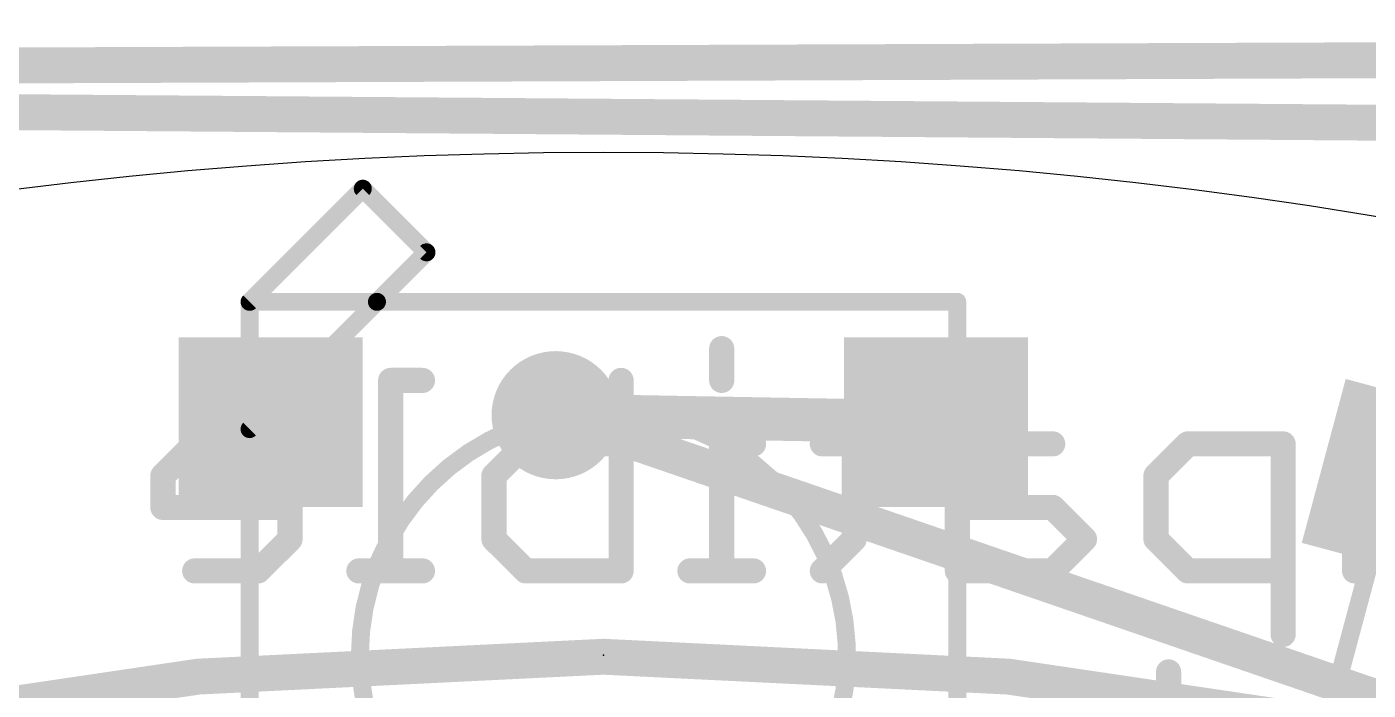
# Model space of a CAD drawing. Extents: x -33.4 to 34.4, y -34.2 to 33.7.
# Drawn here: x -4.07 to 5.4, y 28.96 to 33.66 of the extents above; entities that cross this region are included whole.
import ezdxf

# ---------------------------------------------------------------- set-up
doc = ezdxf.new("R2010")
doc.units = 0
for name, color, linetype in [('1', 12, 'CONTINUOUS'), ('16', 132, 'CONTINUOUS'), ('18', 110, 'CONTINUOUS'), ('20', 53, 'CONTINUOUS'), ('21', 40, 'CONTINUOUS'), ('22', 6, 'CONTINUOUS'), ('23', 40, 'CONTINUOUS')]:
    doc.layers.add(name, color=color, linetype=linetype)

# ---------------------------------------------------------------- blocks, each defined once
blk = doc.blocks.new('RECT')
blk.add_solid([(-0.5, -0.5), (0.5, -0.5), (-0.5, 0.5), (0.5, 0.5)])
blk = doc.blocks.new('ROUNDV')
at = {"const_width": 0.5}
blk.add_lwpolyline([(0, -0.25, 1), (0, 0.25, 1), (0, -0.25)], format="xyb", dxfattribs=at)

msp = doc.modelspace()

# ---------------------------------------------------------------- linework, layer by layer
at = {"layer": '1'}
for points, const_width in [([(32.766, 32.766), (-33.02, 33.274)], 0.254), ([(2.35, 30.86), (-0.3371, 30.9082)], 0.3048)]:
    msp.add_lwpolyline(points, dxfattribs=dict(at, const_width=const_width))
for points, const_width in [([(-0.3357, 30.9844, 1), (-0.3384, 30.8321)], 0.1524), ([(2.3486, 30.7838, 1), (2.3514, 30.9362)], 0.1524), ([(0, 29.2, 1), (0, -29.2)], 0.254), ([(29.2, 0, 0.4142), (0, 29.2)], 0.254), ([(0, 29.2635, 1), (0, 29.1365)], 0.127), ([(0, 29.1365, 1), (0, 29.2635)], 0.127)]:
    msp.add_lwpolyline(points, format="xyb", dxfattribs=dict(at, const_width=const_width))
at = {"layer": '16', "const_width": 0.254}
for points in [[(34.29, 33.528), (-32.512, 33.274)], [(-0.3371, 30.9082), (7.252, 28.2956)]]:
    msp.add_lwpolyline(points, dxfattribs=at)
at = {"layer": '16', "const_width": 0.127}
msp.add_lwpolyline([(-0.3164, 30.9683, 1), (-0.3577, 30.8482)], format="xyb", dxfattribs=at)
at = {"layer": '20'}
for start, end in [(90, 180), (0, 90)]:
    msp.add_arc((0, 0), 32.766, start, end, dxfattribs=at)
at = {"layer": '21', "const_width": 0.127}
for points in [[(-1.7, 32.51), (-2.5, 31.71)], [(-1.25, 32.06), (-1.7, 32.51)], [(-1.6, 31.71), (-1.25, 32.06)], [(-2.5, 30.81), (-2.5, 31.71)], [(-2.5, 31.71), (-1.6, 31.71)], [(-2.5, 30.81), (-1.6, 31.71)], [(-1.6, 31.71), (2.5, 31.71)], [(2.5, 31.71), (2.5, 26.71)], [(-2.5, 26.71), (-2.5, 30.81)], [(4.4982, 26.4468), (5.5594, 30.4071)]]:
    msp.add_lwpolyline(points, dxfattribs=at)
at = {"layer": '21'}
for points, const_width in [([(-1.6775, 32.5325, 1), (-1.7225, 32.4875)], 0.0635), ([(-1.6775, 32.4875, 1), (-1.7225, 32.5325)], 0.0635), ([(-1.2275, 32.0375, 1), (-1.2725, 32.0825)], 0.0635), ([(-1.2725, 32.0375, 1), (-1.2275, 32.0825)], 0.0635), ([(-2.4682, 31.71, 1), (-2.5318, 31.71)], 0.0635), ([(-2.5225, 31.7325, 1), (-2.4775, 31.6875)], 0.0635), ([(-2.5, 31.7417, 1), (-2.5, 31.6783)], 0.0635), ([(-1.6225, 31.7325, 1), (-1.5775, 31.6875)], 0.0635), ([(-1.6, 31.7417, 1), (-1.6, 31.6783)], 0.0635), ([(-1.5775, 31.6875, 1), (-1.6225, 31.7325)], 0.0635), ([(-1.6, 31.6783, 1), (-1.6, 31.7417)], 0.0635), ([(2.5318, 31.71, 1), (2.4682, 31.71)], 0.0635), ([(2.5, 31.6783, 1), (2.5, 31.7417)], 0.0635), ([(0, 27.4895, 1), (0, 30.9305, 1), (0, 27.4895)], 0.127), ([(-2.4682, 30.81, 1), (-2.5318, 30.81)], 0.0635), ([(-2.5225, 30.8325, 1), (-2.4775, 30.7875)], 0.0635), ([(-2.5318, 30.81, 1), (-2.4682, 30.81)], 0.0635)]:
    msp.add_lwpolyline(points, format="xyb", dxfattribs=dict(at, const_width=const_width))
at = {"layer": '22', "const_width": 0.1778}
for points in [[(0.8358, 31.3788), (0.8358, 31.1543)], [(-1.2784, 31.1543), (-1.503, 31.1543)], [(-1.503, 31.1543), (-1.503, 29.8069)], [(0.1249, 31.1543), (0.1249, 29.8069)], [(1.7713, 30.9297), (1.7713, 30.0315)], [(-2.8876, 30.7051), (-3.1122, 30.4806)], [(-2.4385, 30.7051), (-2.8876, 30.7051)], [(-2.2139, 30.4806), (-2.4385, 30.7051)], [(-0.7734, 30.4806), (-0.5488, 30.7051)], [(-0.5488, 30.7051), (0.1249, 30.7051)], [(1.0604, 30.7051), (0.8358, 30.7051)], [(0.8358, 30.7051), (0.8358, 29.8069)], [(1.9959, 30.7051), (1.5468, 30.7051)], [(2.7255, 30.7051), (2.501, 30.4806)], [(3.1746, 30.7051), (2.7255, 30.7051)], [(4.1288, 30.7051), (3.9042, 30.4806)], [(4.8025, 30.7051), (4.1288, 30.7051)], [(4.8025, 29.3578), (4.8025, 30.7051)], [(5.5321, 30.7051), (5.3075, 30.4806)], [(-3.1122, 30.4806), (-3.1122, 30.256)], [(-2.2139, 30.0315), (-2.2139, 30.4806)], [(-0.7734, 30.0315), (-0.7734, 30.4806)], [(2.501, 30.4806), (2.501, 29.8069)], [(3.9042, 30.4806), (3.9042, 30.0315)], [(5.3075, 30.4806), (5.3075, 29.8069)], [(-3.1122, 30.256), (-2.2139, 30.256)], [(3.1746, 30.256), (2.501, 30.256)], [(3.3992, 30.0315), (3.1746, 30.256)], [(-2.4385, 29.8069), (-2.2139, 30.0315)], [(-0.5488, 29.8069), (-0.7734, 30.0315)], [(1.7713, 30.0315), (1.5468, 29.8069)], [(3.1746, 29.8069), (3.3992, 30.0315)], [(3.9042, 30.0315), (4.1288, 29.8069)], [(-2.8876, 29.8069), (-2.4385, 29.8069)], [(-1.2784, 29.8069), (-1.7275, 29.8069)], [(0.1249, 29.8069), (-0.5488, 29.8069)], [(1.0604, 29.8069), (0.6113, 29.8069)], [(2.501, 29.8069), (3.1746, 29.8069)], [(4.1288, 29.8069), (4.8025, 29.8069)], [(3.9932, 29.0928), (3.9932, 28.8682)]]:
    msp.add_lwpolyline(points, dxfattribs=at)
at = {"layer": '22', "const_width": 0.0889}
for points in [[(0.8803, 31.3788, 1), (0.7914, 31.3788)], [(-1.4585, 31.1543, 1), (-1.5474, 31.1543)], [(-1.503, 31.1987, 1), (-1.503, 31.1098)], [(-1.2784, 31.1098, 1), (-1.2784, 31.1987)], [(0.1693, 31.1543, 1), (0.0804, 31.1543)], [(0.7914, 31.1543, 1), (0.8803, 31.1543)], [(1.8158, 30.9297, 1), (1.7269, 30.9297)], [(-2.8876, 30.7496, 1), (-2.8876, 30.6607)], [(-2.8562, 30.6737, 1), (-2.919, 30.7366)], [(-2.4071, 30.7366, 1), (-2.4699, 30.6737)], [(-2.4385, 30.6607, 1), (-2.4385, 30.7496)], [(-0.5488, 30.7496, 1), (-0.5488, 30.6607)], [(-0.5174, 30.6737, 1), (-0.5802, 30.7366)], [(0.1249, 30.6607, 1), (0.1249, 30.7496)], [(0.8358, 30.7496, 1), (0.8358, 30.6607)], [(0.8803, 30.7051, 1), (0.7914, 30.7051)], [(1.0604, 30.6607, 1), (1.0604, 30.7496)], [(1.5468, 30.7496, 1), (1.5468, 30.6607)], [(1.9959, 30.6607, 1), (1.9959, 30.7496)], [(2.7255, 30.7496, 1), (2.7255, 30.6607)], [(2.7569, 30.6737, 1), (2.6941, 30.7366)], [(3.1746, 30.6607, 1), (3.1746, 30.7496)], [(4.1288, 30.7496, 1), (4.1288, 30.6607)], [(4.1602, 30.6737, 1), (4.0974, 30.7366)], [(4.8469, 30.7051, 1), (4.758, 30.7051)], [(4.8025, 30.6607, 1), (4.8025, 30.7496)], [(-3.1436, 30.512, 1), (-3.0807, 30.4491)], [(-3.0677, 30.4806, 1), (-3.1566, 30.4806)], [(-2.1695, 30.4806, 1), (-2.2584, 30.4806)], [(-2.2454, 30.4491, 1), (-2.1825, 30.512)], [(-0.8048, 30.512, 1), (-0.7419, 30.4491)], [(-0.7289, 30.4806, 1), (-0.8178, 30.4806)], [(2.4695, 30.512, 1), (2.5324, 30.4491)], [(2.5454, 30.4806, 1), (2.4565, 30.4806)], [(3.8728, 30.512, 1), (3.9357, 30.4491)], [(3.9487, 30.4806, 1), (3.8598, 30.4806)], [(5.352, 30.4806, 1), (5.2631, 30.4806)], [(5.2761, 30.512, 1), (5.3389, 30.4491)], [(-3.1122, 30.3005, 1), (-3.1122, 30.2116)], [(-2.2139, 30.2116, 1), (-2.2139, 30.3005)], [(2.501, 30.3005, 1), (2.501, 30.2116)], [(3.2061, 30.2874, 1), (3.1432, 30.2246)], [(3.1746, 30.2116, 1), (3.1746, 30.3005)], [(-3.1566, 30.256, 1), (-3.0677, 30.256)], [(-2.2584, 30.0315, 1), (-2.1695, 30.0315)], [(-2.1825, 30, 1), (-2.2454, 30.0629)], [(-0.7419, 30.0629, 1), (-0.8048, 30)], [(-0.8178, 30.0315, 1), (-0.7289, 30.0315)], [(1.7269, 30.0315, 1), (1.8158, 30.0315)], [(1.8028, 30, 1), (1.7399, 30.0629)], [(3.4306, 30, 1), (3.3678, 30.0629)], [(3.3678, 30, 1), (3.4306, 30.0629)], [(3.9357, 30.0629, 1), (3.8728, 30)], [(3.8598, 30.0315, 1), (3.9487, 30.0315)], [(-2.8876, 29.8514, 1), (-2.8876, 29.7625)], [(-2.4699, 29.8383, 1), (-2.4071, 29.7755)], [(-2.4385, 29.7625, 1), (-2.4385, 29.8514)], [(-1.7275, 29.8514, 1), (-1.7275, 29.7625)], [(-1.2784, 29.7625, 1), (-1.2784, 29.8514)], [(-0.5488, 29.8514, 1), (-0.5488, 29.7625)], [(-0.5802, 29.7755, 1), (-0.5174, 29.8383)], [(0.1249, 29.7625, 1), (0.1249, 29.8514)], [(0.6113, 29.8514, 1), (0.6113, 29.7625)], [(1.0604, 29.7625, 1), (1.0604, 29.8514)], [(1.5154, 29.8383, 1), (1.5782, 29.7755)], [(2.501, 29.8514, 1), (2.501, 29.7625)], [(3.1432, 29.8383, 1), (3.2061, 29.7755)], [(3.1746, 29.7625, 1), (3.1746, 29.8514)], [(4.1288, 29.8514, 1), (4.1288, 29.7625)], [(4.0974, 29.7755, 1), (4.1602, 29.8383)], [(4.8025, 29.7625, 1), (4.8025, 29.8514)], [(-1.5474, 29.8069, 1), (-1.4585, 29.8069)], [(0.0804, 29.8069, 1), (0.1693, 29.8069)], [(0.7914, 29.8069, 1), (0.8803, 29.8069)], [(2.4565, 29.8069, 1), (2.5454, 29.8069)], [(5.2631, 29.8069, 1), (5.352, 29.8069)], [(4.758, 29.3578, 1), (4.8469, 29.3578)], [(4.0377, 29.0928, 1), (3.9488, 29.0928)]]:
    msp.add_lwpolyline(points, format="xyb", dxfattribs=at)
at = {"layer": '23'}
msp.add_point((0, 29.21), dxfattribs=at)

# ---------------------------------------------------------------- block references
at = {"layer": '1', "xscale": 1.3, "yscale": 1.2}
for p, rotation in [((-2.35, 30.86), 180), ((2.35, 30.86), 180), ((5.7172, 30.4166), 165)]:
    msp.add_blockref('RECT', p, dxfattribs=dict(at, rotation=rotation))
at = {"layer": '18', "xscale": 0.9064, "yscale": 0.9064}
msp.add_blockref('ROUNDV', (-0.3371, 30.9082), dxfattribs=at)
msp.add_blockref('ROUNDV', (-0.3371, 30.9082), dxfattribs=at)

doc.saveas('drawing.dxf')
